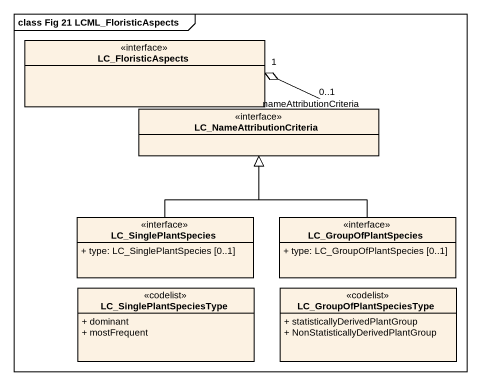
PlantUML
@startuml
mainframe class Fig 21 LCML_FloristicAspects
hide circle
hide empty members
skinparam classAttributeIconSize 0
class LC_FloristicAspects <<interface>> #FCF2E3
class LC_NameAttributionCriteria <<interface>> #FCF2E3
class LC_SinglePlantSpecies <<interface>> #FCF2E3 {
  + type: LC_SinglePlantSpecies [0..1]
}
class LC_GroupOfPlantSpecies <<interface>> #FCF2E3 {
  + type: LC_GroupOfPlantSpecies [0..1]
}
class LC_SinglePlantSpeciesType <<codelist>> #FCF2E3 {
  + dominant
  + mostFrequent
}
class LC_GroupOfPlantSpeciesType <<codelist>> #FCF2E3 {
  + statisticallyDerivedPlantGroup
  + NonStatisticallyDerivedPlantGroup
}
LC_NameAttributionCriteria "0..1" -left-o "1" LC_FloristicAspects : nameAttributionCriteria
LC_SinglePlantSpecies -up-|> LC_NameAttributionCriteria
LC_GroupOfPlantSpecies -up-|> LC_NameAttributionCriteria
@enduml
